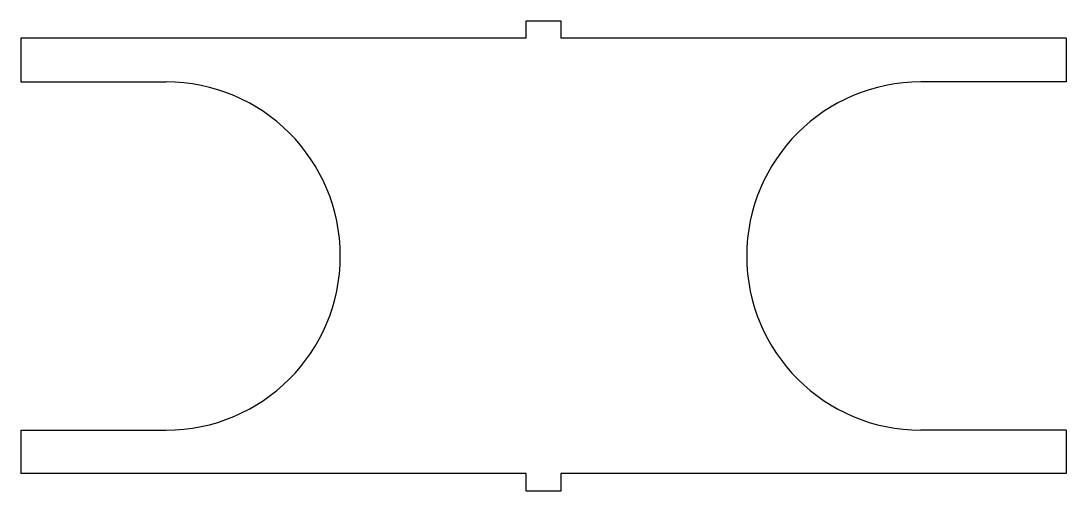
# Model space of a CAD drawing. Extents: x -4 to 10.2, y 18.6 to 25.
import ezdxf

# ---------------------------------------------------------------- set-up
doc = ezdxf.new("R2010")
doc.units = 0
doc.header["$LTSCALE"] = 1.21
doc.layers.get('0').update_dxf_attribs({"linetype": 'CONTINUOUS'})

msp = doc.modelspace()

# ---------------------------------------------------------------- linework, layer by layer
at = {"color": 3}
for p, q in [((2.86, 24.77), (2.86, 25.006)), ((2.86, 25.006), (3.332, 25.006)), ((3.332, 25.006), (3.332, 24.77)), ((-3.991, 24.77), (-3.991, 24.18)), ((2.86, 24.77), (-3.991, 24.77)), ((10.183, 24.77), (3.332, 24.77)), ((10.183, 24.77), (10.183, 24.18)), ((-3.991, 24.18), (-2.022, 24.18)), ((10.183, 24.18), (8.214, 24.18)), ((-3.991, 19.455), (-3.991, 18.865)), ((-3.991, 19.455), (-2.022, 19.455)), ((10.183, 19.455), (8.214, 19.455)), ((10.183, 19.455), (10.183, 18.865)), ((2.86, 18.865), (-3.991, 18.865)), ((2.86, 18.628), (2.86, 18.865)), ((10.183, 18.865), (3.332, 18.865)), ((3.332, 18.865), (3.332, 18.628)), ((3.332, 18.628), (2.86, 18.628))]:
    msp.add_line(p, q, dxfattribs=at)
for centre, start, end in [((-2.022, 21.817), 270, 450), ((8.214, 21.817), 90, 270)]:
    msp.add_arc(centre, 2.362, start, end, dxfattribs=at)

doc.saveas('drawing.dxf')
